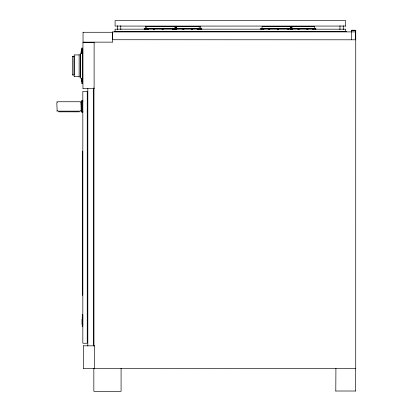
<?xml version="1.0" encoding="UTF-8"?>
<svg xmlns="http://www.w3.org/2000/svg" width="412" height="412" viewBox="0 0 412 412"><rect width="100%" height="100%" fill="white"/><g stroke="black" fill="none" stroke-linecap="round" stroke-linejoin="round"><path stroke-width="0.62" d="M56.841 101.743L57.144 102.047L56.841 103.397L57.144 110.838L56.841 111.142M72.373 56.32L72.373 74.989M83.033 32.188L83.033 42.235M74.072 74.989L74.072 56.32M81.396 49.904L81.349 53.261M81.761 48.132L81.761 53.519M82.956 42.575L82.956 88.529M81.612 81.509L81.612 78.198M82.668 83.275L82.668 48.132M81.442 100.847L81.442 112.038M81.174 111.142L80.87 110.838L81.174 109.489L80.87 102.047L81.174 101.743M82.879 112.038L82.879 111.317M94.116 88.529L94.116 42.575M112.656 31.894L112.656 39.784M112.332 42.235L112.332 32.188M117.528 25.693L117.461 29.716M82.266 314.804L82.266 326.278M82.771 326.278L82.771 314.804M83.384 345.792L83.384 368.436M172.453 28.449L172.453 29.412L173.524 29.422M173.519 29.412L173.524 28.485M191.559 28.449C190.648 29.906 193.568 29.788 192.625 28.449M197.415 28.449C196.503 29.906 199.423 29.788 198.481 28.449M200.726 28.438C201.937 27.429 202.441 30.303 200.726 29.422M121.082 368.328L121.082 391.312L94.049 391.312M298.087 28.485L298.087 29.422M306.863 28.449C305.951 29.906 308.871 29.788 307.929 28.449M312.718 28.449C311.807 29.906 314.727 29.788 313.784 28.449M314.778 28.449C316.241 27.45 316.364 30.364 314.814 29.422M340.008 25.693L339.941 29.716M351.374 30.354L351.374 39.799M335.914 368.421L335.795 391.132M355.711 368.41L355.741 30.354M355.577 391.132L355.577 368.302M81.612 53.215L81.612 49.904M81.396 81.509L81.396 78.198M81.761 83.275L81.808 83.234A1.015 0.716 0 0 0 82.621 83.234M145.276 28.449C143.984 27.522 143.582 30.272 145.24 29.422M81.576 100.981L82.879 100.847M299.163 28.449L299.169 29.422L298.128 29.422M346.652 31.621L114.114 31.621M112.708 31.945L355.726 31.894M83.43 368.39L94.611 368.39L94.657 345.792M83.126 32.28L112.239 32.28M83.018 42.637L94.06 42.637M112.239 42.142L83.126 42.142M351.421 30.4L355.695 30.4M94.06 88.472L83.018 88.472M57.144 102.047L58.494 101.743L79.521 101.743L80.87 102.047M355.438 39.784L355.726 39.495L355.674 31.945M80.87 110.838L79.521 111.142L58.494 111.142L57.144 110.838M82.75 111.904L81.576 111.904M82.312 314.85L82.724 314.85M82.724 326.232L82.312 326.232M83.43 345.833L94.611 345.833M355.649 368.349L94.204 368.41M355.458 391.014L335.914 391.014M147.522 28.438C146.528 29.994 149.623 29.721 148.516 28.438M153.377 28.438C152.383 29.994 155.478 29.721 154.371 28.438M162.143 28.438C161.149 29.994 164.249 29.721 163.142 28.438M182.825 28.438C181.831 29.994 184.931 29.721 183.824 28.438M262.825 28.438C261.831 29.994 264.926 29.721 263.819 28.438M268.681 28.438C267.687 29.994 270.782 29.721 269.675 28.438M277.446 28.438C276.421 29.891 279.521 29.849 278.445 28.438M287.787 28.438C286.793 29.994 289.894 29.721 288.786 28.438M145.606 26.548L200.361 26.548M262.13 26.548L314.444 26.548M174.92 27.764L176.738 27.764M290.223 27.764L292.041 27.764M146.543 28.371C145.055 27.553 144.895 30.292 146.461 29.422M146.827 28.371L174.693 28.371M176.398 28.371L200.546 28.438L200.546 29.422L199.511 29.422M262.13 28.371L289.997 28.371M291.701 28.371L314.444 28.371M144.998 28.474L174.729 28.474M176.475 28.474L200.968 28.474M261.522 28.474L290.033 28.474M291.778 28.474L315.051 28.474M351.575 30.194L355.015 30.194M343.793 31.343L345.431 31.363M115.329 31.363L343.773 31.363M355.489 39.799L112.708 39.732M81.349 51.582L81.046 51.582L81.046 53.261M74.34 54.935L79.217 54.935M74.34 76.678L79.217 76.678M58.494 111.827L79.521 111.827M93.833 391.106L93.833 368.328M343.237 25.693L343.299 29.716M120.757 25.693L120.819 29.716M81.808 83.234L81.761 78.538M82.75 100.981L82.879 101.568M345.683 31.317L345.683 29.185L115.082 29.159L115.077 31.317M314.495 26.677L314.495 28.237M292.098 27.892L292.098 29.54M291.969 27.892L291.969 29.54M291.614 27.892L291.614 29.54M291.13 27.892L291.13 29.54M290.651 27.892L290.651 29.54M290.295 27.892L290.295 29.54M290.166 27.892L290.166 29.54M262.078 26.677L262.078 28.237M200.412 26.677L200.412 28.237M199.192 26.677L199.192 28.237M176.794 27.892L176.794 29.54M176.666 27.892L176.666 29.54M176.31 27.892L176.31 29.54M175.826 27.892L175.826 29.54M175.347 27.892L175.347 29.54M174.992 27.892L174.992 29.54M174.863 27.892L174.863 29.54M146.775 26.677L146.775 28.237M145.554 26.677L145.554 28.237M93.879 88.235L93.879 345.57M93.771 87.9L93.771 345.941M87.823 88.544L87.823 345.941M82.719 151.142L82.719 295.399M82.518 314.701L82.518 326.381M82.163 100.549L82.163 112.337M82.04 319.089L82.04 324.419M81.504 49.857L81.504 53.215M81.504 78.198L81.504 81.555M80.309 54.405L80.309 77.214M80.258 53.184L80.258 78.429M79.14 54.405L79.14 77.214M74.16 55.012L74.16 76.601M81.808 48.178A1.015 0.716 0 0 1 82.621 48.178M73.954 74.871A1.566 1.107 0 0 1 72.491 74.871M72.491 56.439A1.566 1.107 0 0 1 73.954 56.439M260.729 28.449C260.332 31.23 263.546 27.738 260.729 28.449M345.678 26.064L115.097 26.08L115.082 20.621L345.663 20.605L345.678 26.074M87.241 91.407L82.822 91.407L82.822 343.248L87.241 343.248L87.241 91.407"/></g></svg>
